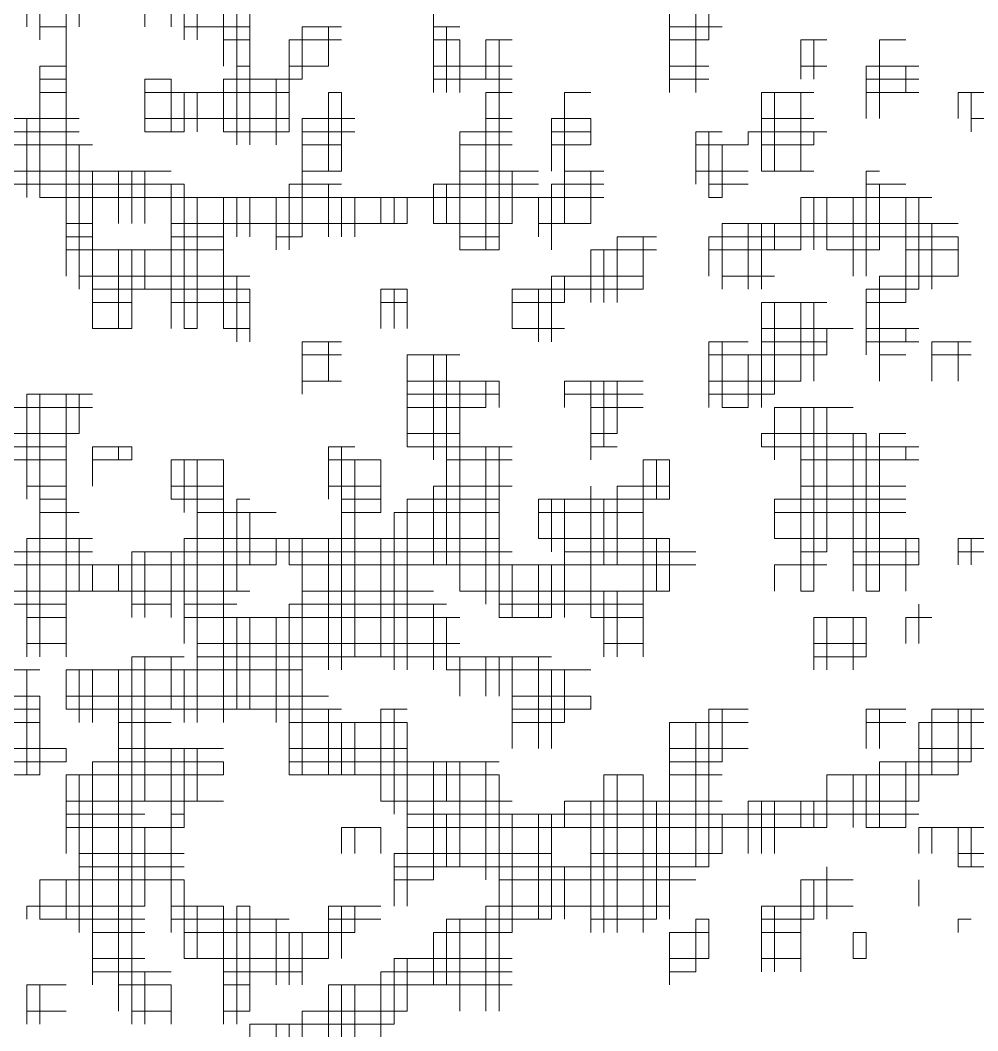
# Model space of a CAD drawing. Header units: millimetres. Extents: x 13268 to 164478, y 289082 to 363688.
# Drawn here: x 85924 to 87448, y 347928 to 349534 of the extents above; entities that cross this region are included whole.
import ezdxf

# ---------------------------------------------------------------- set-up
doc = ezdxf.new("R2010")
doc.units = ezdxf.units.MM

# ---------------------------------------------------------------- blocks, each defined once
blk = doc.blocks.new('A$C010A7659')
at = {"lineweight": 0}
for points in [[(3610.22, 1945.88), (3610.22, 1871.35)], [(3179.65, 1921.04), (3179.65, 1879.64)], [(3610.22, 1921.04), (3610.22, 1871.35)], [(3187.93, 1912.76), (3187.93, 1871.35)], [(3187.93, 1912.76), (3187.93, 1871.35)], [(3204.49, 1912.76), (3204.49, 1879.64)], [(3204.49, 1912.76), (3204.49, 1838.23)], [(3212.77, 1912.76), (3212.77, 1879.64)], [(3254.17, 1912.76), (3254.17, 1879.64)], [(3270.73, 1912.76), (3270.73, 1879.64)], [(3270.73, 1912.76), (3270.73, 1879.64)], [(3287.29, 1912.76), (3287.29, 1871.35)], [(3303.85, 1912.76), (3303.85, 1854.79)], [(3303.85, 1912.76), (3303.85, 1871.35)], [(3312.13, 1912.76), (3312.13, 1805.11)], [(3320.41, 1912.76), (3320.41, 1805.11)], [(3279.01, 1904.48), (3279.01, 1871.35)], [(3279.01, 1904.48), (3279.01, 1871.35)], [(3601.94, 1904.48), (3601.94, 1838.23)], [(3436.34, 1887.92), (3436.34, 1838.23)], [(3436.34, 1887.92), (3436.34, 1838.23)], [(3585.38, 1887.92), (3585.38, 1838.23)], [(3187.93, 1879.64), (3204.49, 1879.64)], [(3279.01, 1879.64), (3320.41, 1879.64)], [(3353.53, 1879.64), (3353.53, 1846.51)], [(3353.53, 1879.64), (3353.53, 1846.51)], [(3353.53, 1879.64), (3378.38, 1879.64)], [(3370.1, 1879.64), (3370.1, 1854.79)], [(3436.34, 1879.64), (3452.9, 1879.64)], [(3444.62, 1879.64), (3444.62, 1838.23)], [(3585.38, 1879.64), (3585.38, 1846.51)], [(3585.38, 1879.64), (3618.5, 1879.64)], [(3303.85, 1871.35), (3320.41, 1871.35)], [(3303.85, 1871.35), (3320.41, 1871.35)], [(3345.25, 1871.35), (3345.25, 1846.51)], [(3345.25, 1871.35), (3378.38, 1871.35)], [(3345.25, 1871.35), (3378.38, 1871.35)], [(3436.34, 1871.35), (3452.9, 1871.35)], [(3436.34, 1871.35), (3452.9, 1871.35)], [(3452.9, 1871.35), (3452.9, 1838.23)], [(3469.46, 1871.35), (3469.46, 1846.51)], [(3469.46, 1871.35), (3486.02, 1871.35)], [(3477.74, 1871.35), (3477.74, 1755.43)], [(3477.74, 1871.35), (3477.74, 1738.87)], [(3585.38, 1871.35), (3610.22, 1871.35)], [(3585.38, 1871.35), (3610.22, 1871.35)], [(3668.19, 1871.35), (3668.19, 1846.51)], [(3668.19, 1871.35), (3668.19, 1846.51)], [(3668.19, 1871.35), (3684.75, 1871.35)], [(3668.19, 1871.35), (3684.75, 1871.35)], [(3676.47, 1871.35), (3676.47, 1846.51)], [(3717.87, 1871.35), (3717.87, 1821.67)], [(3717.87, 1871.35), (3717.87, 1821.67)], [(3717.87, 1871.35), (3734.43, 1871.35)], [(3187.93, 1854.79), (3187.93, 1838.23)], [(3187.93, 1854.79), (3204.49, 1854.79)], [(3312.13, 1854.79), (3320.41, 1854.79)], [(3345.25, 1854.79), (3370.1, 1854.79)], [(3436.34, 1854.79), (3486.02, 1854.79)], [(3452.9, 1854.79), (3452.9, 1846.51)], [(3585.38, 1854.79), (3610.22, 1854.79)], [(3668.19, 1854.79), (3684.75, 1854.79)], [(3709.59, 1854.79), (3709.59, 1821.67)], [(3709.59, 1854.79), (3742.71, 1854.79)], [(3734.43, 1854.79), (3734.43, 1838.23)], [(3187.93, 1846.51), (3204.49, 1846.51)], [(3187.93, 1846.51), (3204.49, 1846.51)], [(3254.17, 1846.51), (3254.17, 1813.39)], [(3254.17, 1846.51), (3270.73, 1846.51)], [(3270.73, 1846.51), (3270.73, 1813.39)], [(3303.85, 1846.51), (3303.85, 1813.39)], [(3303.85, 1846.51), (3345.25, 1846.51)], [(3303.85, 1846.51), (3320.41, 1846.51)], [(3320.41, 1846.51), (3320.41, 1805.11)], [(3336.97, 1846.51), (3336.97, 1805.11)], [(3336.97, 1846.51), (3353.53, 1846.51)], [(3345.25, 1846.51), (3345.25, 1813.39)], [(3436.34, 1846.51), (3452.9, 1846.51)], [(3436.34, 1846.51), (3486.02, 1846.51)], [(3477.74, 1846.51), (3486.02, 1846.51)], [(3585.38, 1846.51), (3610.22, 1846.51)], [(3585.38, 1846.51), (3610.22, 1846.51)], [(3709.59, 1846.51), (3742.71, 1846.51)], [(3709.59, 1846.51), (3742.71, 1846.51)], [(3187.93, 1838.23), (3187.93, 1771.99)], [(3187.93, 1838.23), (3204.49, 1838.23)], [(3204.49, 1838.23), (3204.49, 1738.87)], [(3254.17, 1838.23), (3345.25, 1838.23)], [(3254.17, 1838.23), (3279.01, 1838.23)], [(3270.73, 1838.23), (3270.73, 1813.39)], [(3279.01, 1838.23), (3279.01, 1813.39)], [(3279.01, 1838.23), (3279.01, 1813.39)], [(3287.29, 1838.23), (3287.29, 1813.39)], [(3287.29, 1838.23), (3345.25, 1838.23)], [(3303.85, 1838.23), (3303.85, 1813.39)], [(3370.1, 1838.23), (3370.1, 1788.55)], [(3370.1, 1838.23), (3378.38, 1838.23)], [(3378.38, 1838.23), (3378.38, 1788.55)], [(3469.46, 1838.23), (3469.46, 1738.87)], [(3469.46, 1838.23), (3486.02, 1838.23)], [(3477.74, 1838.23), (3486.02, 1838.23)], [(3519.14, 1838.23), (3519.14, 1788.55)], [(3519.14, 1838.23), (3535.7, 1838.23)], [(3643.35, 1838.23), (3643.35, 1788.55)], [(3643.35, 1838.23), (3676.47, 1838.23)], [(3651.63, 1838.23), (3651.63, 1788.55)], [(3651.63, 1838.23), (3668.19, 1838.23)], [(3668.19, 1838.23), (3668.19, 1788.55)], [(3668.19, 1838.23), (3668.19, 1788.55)], [(3709.59, 1838.23), (3734.43, 1838.23)], [(3709.59, 1838.23), (3742.71, 1838.23)], [(3767.55, 1838.23), (3767.55, 1821.67)], [(3767.55, 1838.23), (3784.11, 1838.23)], [(3767.55, 1838.23), (3800.67, 1838.23)], [(3775.83, 1838.23), (3775.83, 1813.39)], [(3171.37, 1821.67), (3212.77, 1821.67)], [(3179.65, 1821.67), (3179.65, 1771.99)], [(3187.93, 1821.67), (3187.93, 1771.99)], [(3204.49, 1821.67), (3204.49, 1722.31)], [(3254.17, 1821.67), (3345.25, 1821.67)], [(3353.53, 1821.67), (3353.53, 1747.15)], [(3353.53, 1821.67), (3386.66, 1821.67)], [(3378.38, 1821.67), (3378.38, 1813.39)], [(3469.46, 1821.67), (3486.02, 1821.67)], [(3510.86, 1821.67), (3510.86, 1788.55)], [(3510.86, 1821.67), (3535.7, 1821.67)], [(3535.7, 1821.67), (3535.7, 1805.11)], [(3643.35, 1821.67), (3643.35, 1788.55)], [(3643.35, 1821.67), (3676.47, 1821.67)], [(3775.83, 1821.67), (3784.11, 1821.67)], [(3080.28, 1813.39), (3212.77, 1813.39)], [(3171.37, 1813.39), (3212.77, 1813.39)], [(3254.17, 1813.39), (3279.01, 1813.39)], [(3303.85, 1813.39), (3345.25, 1813.39)], [(3312.13, 1813.39), (3345.25, 1813.39)], [(3353.53, 1813.39), (3353.53, 1805.11)], [(3353.53, 1813.39), (3378.38, 1813.39)], [(3353.53, 1813.39), (3386.66, 1813.39)], [(3452.9, 1813.39), (3452.9, 1738.87)], [(3452.9, 1813.39), (3486.02, 1813.39)], [(3452.9, 1813.39), (3486.02, 1813.39)], [(3510.86, 1813.39), (3535.7, 1813.39)], [(3510.86, 1813.39), (3535.7, 1813.39)], [(3601.94, 1813.39), (3601.94, 1780.27)], [(3601.94, 1813.39), (3618.5, 1813.39)], [(3610.22, 1813.39), (3610.22, 1771.99)], [(3610.22, 1813.39), (3610.22, 1771.99)], [(3635.07, 1813.39), (3635.07, 1805.11)], [(3635.07, 1813.39), (3684.75, 1813.39)], [(3635.07, 1813.39), (3676.47, 1813.39)], [(3676.47, 1813.39), (3676.47, 1805.11)], [(3080.28, 1805.11), (3221.05, 1805.11)], [(3212.77, 1805.11), (3212.77, 1714.03)], [(3353.53, 1805.11), (3378.38, 1805.11)], [(3452.9, 1805.11), (3486.02, 1805.11)], [(3510.86, 1805.11), (3535.7, 1805.11)], [(3601.94, 1805.11), (3635.07, 1805.11)], [(3618.5, 1805.11), (3618.5, 1771.99)], [(3643.35, 1805.11), (3676.47, 1805.11)], [(2856.71, 1788.55), (3270.73, 1788.55)], [(2856.71, 1788.55), (3254.17, 1788.55)], [(3221.05, 1788.55), (3221.05, 1755.43)], [(3221.05, 1788.55), (3221.05, 1714.03)], [(3237.61, 1788.55), (3237.61, 1755.43)], [(3245.89, 1788.55), (3245.89, 1755.43)], [(3245.89, 1788.55), (3245.89, 1755.43)], [(3254.17, 1788.55), (3254.17, 1755.43)], [(3353.53, 1788.55), (3370.1, 1788.55)], [(3353.53, 1788.55), (3378.38, 1788.55)], [(3452.9, 1788.55), (3452.9, 1738.87)], [(3452.9, 1788.55), (3502.58, 1788.55)], [(3452.9, 1788.55), (3486.02, 1788.55)], [(3486.02, 1788.55), (3486.02, 1755.43)], [(3486.02, 1788.55), (3486.02, 1755.43)], [(3519.14, 1788.55), (3519.14, 1755.43)], [(3519.14, 1788.55), (3543.98, 1788.55)], [(3535.7, 1788.55), (3535.7, 1771.99)], [(3535.7, 1788.55), (3535.7, 1755.43)], [(3601.94, 1788.55), (3635.07, 1788.55)], [(3601.94, 1788.55), (3635.07, 1788.55)], [(3643.35, 1788.55), (3676.47, 1788.55)], [(3709.59, 1788.55), (3709.59, 1738.87)], [(3709.59, 1788.55), (3709.59, 1722.31)], [(3709.59, 1788.55), (3717.87, 1788.55)], [(2906.4, 1780.27), (3279.01, 1780.27)], [(3270.73, 1780.27), (3270.73, 1689.19)], [(3270.73, 1780.27), (3270.73, 1714.03)], [(3279.01, 1780.27), (3279.01, 1689.19)], [(3345.25, 1780.27), (3345.25, 1738.87)], [(3345.25, 1780.27), (3378.38, 1780.27)], [(3353.53, 1780.27), (3353.53, 1747.15)], [(3370.1, 1780.27), (3370.1, 1747.15)], [(3436.34, 1780.27), (3436.34, 1755.43)], [(3436.34, 1780.27), (3436.34, 1755.43)], [(3436.34, 1780.27), (3502.58, 1780.27)], [(3444.62, 1780.27), (3444.62, 1755.43)], [(3510.86, 1780.27), (3510.86, 1747.15)], [(3510.86, 1780.27), (3543.98, 1780.27)], [(3610.22, 1780.27), (3635.07, 1780.27)], [(3709.59, 1780.27), (3734.43, 1780.27)], [(3717.87, 1780.27), (3717.87, 1738.87)], [(3717.87, 1780.27), (3717.87, 1738.87)], [(3187.93, 1771.99), (3312.13, 1771.99)], [(3204.49, 1771.99), (3535.7, 1771.99)], [(3279.01, 1771.99), (3279.01, 1689.19)], [(3287.29, 1771.99), (3287.29, 1689.19)], [(3303.85, 1771.99), (3303.85, 1747.15)], [(3303.85, 1771.99), (3303.85, 1738.87)], [(3312.13, 1771.99), (3312.13, 1747.15)], [(3320.41, 1771.99), (3320.41, 1747.15)], [(3320.41, 1771.99), (3320.41, 1747.15)], [(3336.97, 1771.99), (3336.97, 1738.87)], [(3345.25, 1771.99), (3345.25, 1738.87)], [(3345.25, 1771.99), (3378.38, 1771.99)], [(3378.38, 1771.99), (3378.38, 1747.15)], [(3378.38, 1771.99), (3378.38, 1747.15)], [(3386.66, 1771.99), (3386.66, 1747.15)], [(3403.22, 1771.99), (3403.22, 1755.43)], [(3403.22, 1771.99), (3403.22, 1755.43)], [(3403.22, 1771.99), (3543.98, 1771.99)], [(3411.5, 1771.99), (3411.5, 1755.43)], [(3419.78, 1771.99), (3419.78, 1755.43)], [(3419.78, 1771.99), (3419.78, 1755.43)], [(3502.58, 1771.99), (3502.58, 1747.15)], [(3510.86, 1771.99), (3510.86, 1738.87)], [(3610.22, 1771.99), (3618.5, 1771.99)], [(3668.19, 1771.99), (3668.19, 1738.87)], [(3668.19, 1771.99), (3668.19, 1738.87)], [(3668.19, 1771.99), (3750.99, 1771.99)], [(3676.47, 1771.99), (3676.47, 1738.87)], [(3684.75, 1771.99), (3684.75, 1738.87)], [(3684.75, 1771.99), (3684.75, 1738.87)], [(3701.31, 1771.99), (3701.31, 1722.31)], [(3701.31, 1771.99), (3734.43, 1771.99)], [(3734.43, 1771.99), (3734.43, 1705.75)], [(3742.71, 1771.99), (3742.71, 1714.03)], [(3742.71, 1771.99), (3742.71, 1714.03)], [(3204.49, 1755.43), (3221.05, 1755.43)], [(3204.49, 1755.43), (3221.05, 1755.43)], [(3270.73, 1755.43), (3403.22, 1755.43)], [(3270.73, 1755.43), (3419.78, 1755.43)], [(3436.34, 1755.43), (3486.02, 1755.43)], [(3452.9, 1755.43), (3477.74, 1755.43)], [(3502.58, 1755.43), (3519.14, 1755.43)], [(3502.58, 1755.43), (3535.7, 1755.43)], [(3618.5, 1755.43), (3618.5, 1714.03)], [(3618.5, 1755.43), (3767.55, 1755.43)], [(3635.07, 1755.43), (3635.07, 1714.03)], [(3635.07, 1755.43), (3635.07, 1714.03)], [(3643.35, 1755.43), (3643.35, 1714.03)], [(3643.35, 1755.43), (3643.35, 1714.03)], [(3643.35, 1755.43), (3767.55, 1755.43)], [(3651.63, 1755.43), (3651.63, 1738.87)], [(3750.99, 1755.43), (3750.99, 1714.03)], [(3204.49, 1747.15), (3221.05, 1747.15)], [(3270.73, 1747.15), (3303.85, 1747.15)], [(3336.97, 1747.15), (3353.53, 1747.15)], [(3452.9, 1747.15), (3477.74, 1747.15)], [(3552.26, 1747.15), (3552.26, 1714.03)], [(3552.26, 1747.15), (3577.1, 1747.15)], [(3568.82, 1747.15), (3568.82, 1722.31)], [(3568.82, 1747.15), (3568.82, 1714.03)], [(3610.22, 1747.15), (3610.22, 1722.31)], [(3610.22, 1747.15), (3767.55, 1747.15)], [(3767.55, 1747.15), (3767.55, 1722.31)], [(3204.49, 1738.87), (3303.85, 1738.87)], [(3204.49, 1738.87), (3237.61, 1738.87)], [(3221.05, 1738.87), (3221.05, 1689.19)], [(3237.61, 1738.87), (3237.61, 1689.19)], [(3245.89, 1738.87), (3245.89, 1705.75)], [(3245.89, 1738.87), (3245.89, 1689.19)], [(3245.89, 1738.87), (3303.85, 1738.87)], [(3254.17, 1738.87), (3254.17, 1714.03)], [(3303.85, 1738.87), (3303.85, 1689.19)], [(3452.9, 1738.87), (3477.74, 1738.87)], [(3535.7, 1738.87), (3535.7, 1714.03)], [(3535.7, 1738.87), (3535.7, 1705.75)], [(3535.7, 1738.87), (3577.1, 1738.87)], [(3543.98, 1738.87), (3543.98, 1705.75)], [(3543.98, 1738.87), (3577.1, 1738.87)], [(3552.26, 1738.87), (3552.26, 1705.75)], [(3610.22, 1738.87), (3651.63, 1738.87)], [(3610.22, 1738.87), (3668.19, 1738.87)], [(3684.75, 1738.87), (3717.87, 1738.87)], [(3701.31, 1738.87), (3709.59, 1738.87)], [(3734.43, 1738.87), (3767.55, 1738.87)], [(3734.43, 1738.87), (3767.55, 1738.87)], [(3212.77, 1722.31), (3320.41, 1722.31)], [(3303.85, 1722.31), (3303.85, 1689.19)], [(3312.13, 1722.31), (3312.13, 1680.91)], [(3510.86, 1722.31), (3510.86, 1689.19)], [(3510.86, 1722.31), (3568.82, 1722.31)], [(3519.14, 1722.31), (3519.14, 1705.75)], [(3618.5, 1722.31), (3651.63, 1722.31)], [(3717.87, 1722.31), (3717.87, 1656.07)], [(3717.87, 1722.31), (3717.87, 1656.07)], [(3717.87, 1722.31), (3767.55, 1722.31)], [(3221.05, 1714.03), (3254.17, 1714.03)], [(3221.05, 1714.03), (3320.41, 1714.03)], [(3270.73, 1714.03), (3320.41, 1714.03)], [(3320.41, 1714.03), (3320.41, 1680.91)], [(3403.22, 1714.03), (3403.22, 1689.19)], [(3403.22, 1714.03), (3419.78, 1714.03)], [(3403.22, 1714.03), (3419.78, 1714.03)], [(3411.5, 1714.03), (3411.5, 1689.19)], [(3419.78, 1714.03), (3419.78, 1689.19)], [(3486.02, 1714.03), (3486.02, 1689.19)], [(3486.02, 1714.03), (3486.02, 1689.19)], [(3486.02, 1714.03), (3535.7, 1714.03)], [(3502.58, 1714.03), (3502.58, 1680.91)], [(3510.86, 1714.03), (3510.86, 1680.91)], [(3510.86, 1714.03), (3568.82, 1714.03)], [(3543.98, 1714.03), (3552.26, 1714.03)], [(3709.59, 1714.03), (3709.59, 1672.63)], [(3709.59, 1714.03), (3742.71, 1714.03)], [(3709.59, 1714.03), (3742.71, 1714.03)], [(3221.05, 1705.75), (3245.89, 1705.75)], [(3270.73, 1705.75), (3320.41, 1705.75)], [(3403.22, 1705.75), (3419.78, 1705.75)], [(3486.02, 1705.75), (3519.14, 1705.75)], [(3643.35, 1705.75), (3643.35, 1639.51)], [(3643.35, 1705.75), (3684.75, 1705.75)], [(3651.63, 1705.75), (3651.63, 1647.79)], [(3668.19, 1705.75), (3668.19, 1656.07)], [(3668.19, 1705.75), (3668.19, 1656.07)], [(3676.47, 1705.75), (3676.47, 1656.07)], [(3709.59, 1705.75), (3734.43, 1705.75)], [(3221.05, 1689.19), (3245.89, 1689.19)], [(3279.01, 1689.19), (3287.29, 1689.19)], [(3303.85, 1689.19), (3320.41, 1689.19)], [(3312.13, 1689.19), (3320.41, 1689.19)], [(3486.02, 1689.19), (3519.14, 1689.19)], [(3502.58, 1689.19), (3510.86, 1689.19)], [(3643.35, 1689.19), (3701.31, 1689.19)], [(3643.35, 1689.19), (3701.31, 1689.19)], [(3684.75, 1689.19), (3684.75, 1680.91)], [(3684.75, 1689.19), (3684.75, 1672.63)], [(3709.59, 1689.19), (3742.71, 1689.19)], [(3709.59, 1689.19), (3734.43, 1689.19)], [(3734.43, 1689.19), (3734.43, 1680.91)], [(3353.53, 1680.91), (3353.53, 1647.79)], [(3353.53, 1680.91), (3378.38, 1680.91)], [(3370.1, 1680.91), (3370.1, 1656.07)], [(3610.22, 1680.91), (3610.22, 1639.51)], [(3610.22, 1680.91), (3635.07, 1680.91)], [(3618.5, 1680.91), (3618.5, 1639.51)], [(3643.35, 1680.91), (3684.75, 1680.91)], [(3643.35, 1680.91), (3684.75, 1680.91)], [(3709.59, 1680.91), (3734.43, 1680.91)], [(3709.59, 1680.91), (3742.71, 1680.91)], [(3750.99, 1680.91), (3750.99, 1656.07)], [(3750.99, 1680.91), (3775.83, 1680.91)], [(3767.55, 1680.91), (3767.55, 1656.07)], [(3767.55, 1680.91), (3767.55, 1656.07)], [(3767.55, 1680.91), (3775.83, 1680.91)], [(3353.53, 1672.63), (3353.53, 1656.07)], [(3353.53, 1672.63), (3378.38, 1672.63)], [(3419.78, 1672.63), (3419.78, 1614.66)], [(3419.78, 1672.63), (3452.9, 1672.63)], [(3436.34, 1672.63), (3436.34, 1606.38)], [(3436.34, 1672.63), (3436.34, 1606.38)], [(3444.62, 1672.63), (3444.62, 1606.38)], [(3610.22, 1672.63), (3610.22, 1656.07)], [(3610.22, 1672.63), (3684.75, 1672.63)], [(3635.07, 1672.63), (3635.07, 1639.51)], [(3635.07, 1672.63), (3635.07, 1639.51)], [(3643.35, 1672.63), (3643.35, 1639.51)], [(3717.87, 1672.63), (3734.43, 1672.63)], [(3750.99, 1672.63), (3775.83, 1672.63)], [(3353.53, 1656.07), (3370.1, 1656.07)], [(3353.53, 1656.07), (3378.38, 1656.07)], [(3419.78, 1656.07), (3477.74, 1656.07)], [(3419.78, 1656.07), (3477.74, 1656.07)], [(3452.9, 1656.07), (3452.9, 1639.51)], [(3452.9, 1656.07), (3452.9, 1614.66)], [(3469.46, 1656.07), (3469.46, 1639.51)], [(3477.74, 1656.07), (3477.74, 1639.51)], [(3519.14, 1656.07), (3519.14, 1639.51)], [(3519.14, 1656.07), (3568.82, 1656.07)], [(3535.7, 1656.07), (3535.7, 1606.38)], [(3535.7, 1656.07), (3535.7, 1606.38)], [(3543.98, 1656.07), (3543.98, 1614.66)], [(3552.26, 1656.07), (3552.26, 1622.94)], [(3552.26, 1656.07), (3552.26, 1622.94)], [(3610.22, 1656.07), (3668.19, 1656.07)], [(3610.22, 1656.07), (3668.19, 1656.07)], [(3179.65, 1647.79), (3179.65, 1581.54)], [(3179.65, 1647.79), (3221.05, 1647.79)], [(3187.93, 1647.79), (3187.93, 1581.54)], [(3187.93, 1647.79), (3187.93, 1581.54)], [(3204.49, 1647.79), (3204.49, 1614.66)], [(3204.49, 1647.79), (3204.49, 1581.54)], [(3212.77, 1647.79), (3212.77, 1622.94)], [(3419.78, 1647.79), (3477.74, 1647.79)], [(3519.14, 1647.79), (3568.82, 1647.79)], [(3610.22, 1647.79), (3651.63, 1647.79)], [(3138.25, 1639.51), (3221.05, 1639.51)], [(3171.37, 1639.51), (3221.05, 1639.51)], [(3419.78, 1639.51), (3452.9, 1639.51)], [(3419.78, 1639.51), (3469.46, 1639.51)], [(3535.7, 1639.51), (3568.82, 1639.51)], [(3535.7, 1639.51), (3568.82, 1639.51)], [(3618.5, 1639.51), (3635.07, 1639.51)], [(3651.63, 1639.51), (3651.63, 1606.38)], [(3651.63, 1639.51), (3701.31, 1639.51)], [(3668.19, 1639.51), (3668.19, 1523.58)], [(3668.19, 1639.51), (3668.19, 1606.38)], [(3676.47, 1639.51), (3676.47, 1523.58)], [(3684.75, 1639.51), (3684.75, 1548.42)], [(3684.75, 1639.51), (3684.75, 1556.7)], [(3138.25, 1622.94), (3212.77, 1622.94)], [(3419.78, 1622.94), (3452.9, 1622.94)], [(3535.7, 1622.94), (3552.26, 1622.94)], [(3643.35, 1622.94), (3643.35, 1614.66)], [(3643.35, 1622.94), (3709.59, 1622.94)], [(3701.31, 1622.94), (3701.31, 1523.58)], [(3709.59, 1622.94), (3709.59, 1523.58)], [(3717.87, 1622.94), (3717.87, 1523.58)], [(3717.87, 1622.94), (3734.43, 1622.94)], [(3121.69, 1614.66), (3204.49, 1614.66)], [(3138.25, 1614.66), (3204.49, 1614.66)], [(3221.05, 1614.66), (3221.05, 1589.82)], [(3221.05, 1614.66), (3245.89, 1614.66)], [(3221.05, 1614.66), (3245.89, 1614.66)], [(3237.61, 1614.66), (3237.61, 1606.38)], [(3245.89, 1614.66), (3245.89, 1606.38)], [(3370.1, 1614.66), (3370.1, 1581.54)], [(3370.1, 1614.66), (3386.66, 1614.66)], [(3378.38, 1614.66), (3378.38, 1473.9)], [(3378.38, 1614.66), (3378.38, 1473.9)], [(3419.78, 1614.66), (3452.9, 1614.66)], [(3436.34, 1614.66), (3452.9, 1614.66)], [(3452.9, 1614.66), (3452.9, 1523.58)], [(3452.9, 1614.66), (3486.02, 1614.66)], [(3469.46, 1614.66), (3469.46, 1515.3)], [(3469.46, 1614.66), (3486.02, 1614.66)], [(3477.74, 1614.66), (3477.74, 1581.54)], [(3477.74, 1614.66), (3477.74, 1507.02)], [(3535.7, 1614.66), (3543.98, 1614.66)], [(3535.7, 1614.66), (3552.26, 1614.66)], [(3643.35, 1614.66), (3742.71, 1614.66)], [(3651.63, 1614.66), (3742.71, 1614.66)], [(3709.59, 1614.66), (3709.59, 1523.58)], [(3717.87, 1614.66), (3717.87, 1523.58)], [(3734.43, 1614.66), (3734.43, 1606.38)], [(3121.69, 1606.38), (3204.49, 1606.38)], [(3138.25, 1606.38), (3204.49, 1606.38)], [(3221.05, 1606.38), (3237.61, 1606.38)], [(3221.05, 1606.38), (3245.89, 1606.38)], [(3270.73, 1606.38), (3270.73, 1581.54)], [(3270.73, 1606.38), (3270.73, 1581.54)], [(3270.73, 1606.38), (3303.85, 1606.38)], [(3279.01, 1606.38), (3279.01, 1573.26)], [(3279.01, 1606.38), (3279.01, 1581.54)], [(3279.01, 1606.38), (3303.85, 1606.38)], [(3287.29, 1606.38), (3287.29, 1440.78)], [(3303.85, 1606.38), (3303.85, 1440.78)], [(3370.1, 1606.38), (3403.22, 1606.38)], [(3370.1, 1606.38), (3403.22, 1606.38)], [(3386.66, 1606.38), (3386.66, 1482.18)], [(3403.22, 1606.38), (3403.22, 1573.26)], [(3444.62, 1606.38), (3444.62, 1540.14)], [(3444.62, 1606.38), (3486.02, 1606.38)], [(3452.9, 1606.38), (3452.9, 1523.58)], [(3452.9, 1606.38), (3486.02, 1606.38)], [(3568.82, 1606.38), (3568.82, 1573.26)], [(3568.82, 1606.38), (3568.82, 1482.18)], [(3568.82, 1606.38), (3585.38, 1606.38)], [(3568.82, 1606.38), (3585.38, 1606.38)], [(3577.1, 1606.38), (3577.1, 1581.54)], [(3585.38, 1606.38), (3585.38, 1581.54)], [(3668.19, 1606.38), (3734.43, 1606.38)], [(3668.19, 1606.38), (3742.71, 1606.38)], [(3179.65, 1589.82), (3204.49, 1589.82)], [(3270.73, 1589.82), (3303.85, 1589.82)], [(3370.1, 1589.82), (3403.22, 1589.82)], [(3436.34, 1589.82), (3436.34, 1540.14)], [(3436.34, 1589.82), (3486.02, 1589.82)], [(3535.7, 1589.82), (3535.7, 1507.02)], [(3552.26, 1589.82), (3552.26, 1540.14)], [(3552.26, 1589.82), (3585.38, 1589.82)], [(3668.19, 1589.82), (3734.43, 1589.82)], [(3187.93, 1581.54), (3187.93, 1482.18)], [(3187.93, 1581.54), (3204.49, 1581.54)], [(3204.49, 1581.54), (3204.49, 1482.18)], [(3270.73, 1581.54), (3303.85, 1581.54)], [(3279.01, 1581.54), (3303.85, 1581.54)], [(3312.13, 1581.54), (3312.13, 1523.58)], [(3312.13, 1581.54), (3320.41, 1581.54)], [(3378.38, 1581.54), (3403.22, 1581.54)], [(3378.38, 1581.54), (3403.22, 1581.54)], [(3419.78, 1581.54), (3419.78, 1523.58)], [(3419.78, 1581.54), (3419.78, 1473.9)], [(3419.78, 1581.54), (3477.74, 1581.54)], [(3419.78, 1581.54), (3477.74, 1581.54)], [(3436.34, 1581.54), (3436.34, 1540.14)], [(3502.58, 1581.54), (3502.58, 1556.7)], [(3502.58, 1581.54), (3577.1, 1581.54)], [(3502.58, 1581.54), (3585.38, 1581.54)], [(3510.86, 1581.54), (3510.86, 1548.42)], [(3510.86, 1581.54), (3510.86, 1548.42)], [(3519.14, 1581.54), (3519.14, 1507.02)], [(3535.7, 1581.54), (3535.7, 1507.02)], [(3543.98, 1581.54), (3543.98, 1540.14)], [(3552.26, 1581.54), (3552.26, 1540.14)], [(3651.63, 1581.54), (3651.63, 1556.7)], [(3651.63, 1581.54), (3734.43, 1581.54)], [(3668.19, 1581.54), (3668.19, 1523.58)], [(3668.19, 1581.54), (3734.43, 1581.54)], [(3187.93, 1573.26), (3187.93, 1482.18)], [(3187.93, 1573.26), (3212.77, 1573.26)], [(3204.49, 1573.26), (3204.49, 1515.3)], [(3287.29, 1573.26), (3336.97, 1573.26)], [(3303.85, 1573.26), (3303.85, 1449.06)], [(3320.41, 1573.26), (3320.41, 1540.14)], [(3320.41, 1573.26), (3320.41, 1540.14)], [(3378.38, 1573.26), (3403.22, 1573.26)], [(3411.5, 1573.26), (3411.5, 1473.9)], [(3411.5, 1573.26), (3477.74, 1573.26)], [(3502.58, 1573.26), (3568.82, 1573.26)], [(3651.63, 1573.26), (3734.43, 1573.26)], [(3179.65, 1556.7), (3179.65, 1482.18)], [(3179.65, 1556.7), (3221.05, 1556.7)], [(3179.65, 1556.7), (3212.77, 1556.7)], [(3212.77, 1556.7), (3212.77, 1523.58)], [(3279.01, 1556.7), (3279.01, 1490.46)], [(3279.01, 1556.7), (3279.01, 1515.3)], [(3279.01, 1556.7), (3477.74, 1556.7)], [(3287.29, 1556.7), (3477.74, 1556.7)], [(3336.97, 1556.7), (3336.97, 1540.14)], [(3345.25, 1556.7), (3345.25, 1540.14)], [(3345.25, 1556.7), (3345.25, 1540.14)], [(3353.53, 1556.7), (3353.53, 1482.18)], [(3353.53, 1556.7), (3353.53, 1523.58)], [(3370.1, 1556.7), (3370.1, 1473.9)], [(3403.22, 1556.7), (3403.22, 1482.18)], [(3403.22, 1556.7), (3403.22, 1482.18)], [(3502.58, 1556.7), (3577.1, 1556.7)], [(3510.86, 1556.7), (3585.38, 1556.7)], [(3568.82, 1556.7), (3568.82, 1515.3)], [(3577.1, 1556.7), (3577.1, 1523.58)], [(3585.38, 1556.7), (3585.38, 1523.58)], [(3651.63, 1556.7), (3742.71, 1556.7)], [(3668.19, 1556.7), (3684.75, 1556.7)], [(3684.75, 1556.7), (3742.71, 1556.7)], [(3734.43, 1556.7), (3734.43, 1523.58)], [(3742.71, 1556.7), (3742.71, 1540.14)], [(3767.55, 1556.7), (3767.55, 1540.14)], [(3767.55, 1556.7), (3800.67, 1556.7)], [(3767.55, 1556.7), (3800.67, 1556.7)], [(3775.83, 1556.7), (3775.83, 1540.14)], [(3171.37, 1548.42), (3221.05, 1548.42)], [(3245.89, 1548.42), (3245.89, 1507.02)], [(3245.89, 1548.42), (3486.02, 1548.42)], [(3254.17, 1548.42), (3254.17, 1507.02)], [(3270.73, 1548.42), (3270.73, 1515.3)], [(3270.73, 1548.42), (3270.73, 1507.02)], [(3477.74, 1548.42), (3477.74, 1507.02)], [(3519.14, 1548.42), (3601.94, 1548.42)], [(3585.38, 1548.42), (3585.38, 1523.58)], [(3668.19, 1548.42), (3684.75, 1548.42)], [(3701.31, 1548.42), (3742.71, 1548.42)], [(3767.55, 1548.42), (3800.67, 1548.42)], [(3072, 1540.14), (3320.41, 1540.14)], [(3072, 1540.14), (3336.97, 1540.14)], [(3221.05, 1540.14), (3221.05, 1523.58)], [(3221.05, 1540.14), (3221.05, 1523.58)], [(3237.61, 1540.14), (3237.61, 1523.58)], [(3245.89, 1540.14), (3245.89, 1515.3)], [(3345.25, 1540.14), (3486.02, 1540.14)], [(3353.53, 1540.14), (3436.34, 1540.14)], [(3452.9, 1540.14), (3543.98, 1540.14)], [(3486.02, 1540.14), (3486.02, 1507.02)], [(3486.02, 1540.14), (3486.02, 1507.02)], [(3502.58, 1540.14), (3502.58, 1507.02)], [(3510.86, 1540.14), (3510.86, 1507.02)], [(3510.86, 1540.14), (3510.86, 1507.02)], [(3519.14, 1540.14), (3601.94, 1540.14)], [(3568.82, 1540.14), (3601.94, 1540.14)], [(3651.63, 1540.14), (3651.63, 1523.58)], [(3651.63, 1540.14), (3684.75, 1540.14)], [(3651.63, 1540.14), (3684.75, 1540.14)], [(3701.31, 1540.14), (3742.71, 1540.14)], [(3701.31, 1540.14), (3742.71, 1540.14)], [(3121.69, 1523.58), (3320.41, 1523.58)], [(3146.53, 1523.58), (3212.77, 1523.58)], [(3245.89, 1523.58), (3312.13, 1523.58)], [(3353.53, 1523.58), (3436.34, 1523.58)], [(3353.53, 1523.58), (3419.78, 1523.58)], [(3419.78, 1523.58), (3419.78, 1473.9)], [(3452.9, 1523.58), (3552.26, 1523.58)], [(3469.46, 1523.58), (3577.1, 1523.58)], [(3543.98, 1523.58), (3543.98, 1482.18)], [(3552.26, 1523.58), (3552.26, 1482.18)], [(3552.26, 1523.58), (3552.26, 1482.18)], [(3568.82, 1523.58), (3585.38, 1523.58)], [(3668.19, 1523.58), (3676.47, 1523.58)], [(3709.59, 1523.58), (3717.87, 1523.58)], [(3171.37, 1515.3), (3204.49, 1515.3)], [(3245.89, 1515.3), (3270.73, 1515.3)], [(3279.01, 1515.3), (3312.13, 1515.3)], [(3345.25, 1515.3), (3345.25, 1407.66)], [(3345.25, 1515.3), (3444.62, 1515.3)], [(3353.53, 1515.3), (3353.53, 1473.9)], [(3436.34, 1515.3), (3436.34, 1473.9)], [(3436.34, 1515.3), (3436.34, 1473.9)], [(3477.74, 1515.3), (3568.82, 1515.3)], [(3742.71, 1515.3), (3742.71, 1490.46)], [(3179.65, 1507.02), (3204.49, 1507.02)], [(3179.65, 1507.02), (3204.49, 1507.02)], [(3279.01, 1507.02), (3452.9, 1507.02)], [(3279.01, 1507.02), (3320.41, 1507.02)], [(3312.13, 1507.02), (3312.13, 1449.06)], [(3320.41, 1507.02), (3320.41, 1449.06)], [(3320.41, 1507.02), (3320.41, 1449.06)], [(3336.97, 1507.02), (3336.97, 1440.78)], [(3345.25, 1507.02), (3345.25, 1424.22)], [(3345.25, 1507.02), (3452.9, 1507.02)], [(3444.62, 1507.02), (3444.62, 1473.9)], [(3477.74, 1507.02), (3510.86, 1507.02)], [(3535.7, 1507.02), (3568.82, 1507.02)], [(3543.98, 1507.02), (3568.82, 1507.02)], [(3676.47, 1507.02), (3676.47, 1473.9)], [(3676.47, 1507.02), (3709.59, 1507.02)], [(3684.75, 1507.02), (3684.75, 1473.9)], [(3684.75, 1507.02), (3684.75, 1473.9)], [(3701.31, 1507.02), (3701.31, 1473.9)], [(3709.59, 1507.02), (3709.59, 1482.18)], [(3734.43, 1507.02), (3734.43, 1490.46)], [(3734.43, 1507.02), (3750.99, 1507.02)], [(3734.43, 1507.02), (3750.99, 1507.02)], [(3742.71, 1507.02), (3742.71, 1490.46)], [(3179.65, 1490.46), (3204.49, 1490.46)], [(3287.29, 1490.46), (3452.9, 1490.46)], [(3543.98, 1490.46), (3568.82, 1490.46)], [(3676.47, 1490.46), (3709.59, 1490.46)], [(3245.89, 1482.18), (3245.89, 1391.1)], [(3245.89, 1482.18), (3279.01, 1482.18)], [(3254.17, 1482.18), (3254.17, 1391.1)], [(3270.73, 1482.18), (3270.73, 1449.06)], [(3270.73, 1482.18), (3270.73, 1449.06)], [(3287.29, 1482.18), (3353.53, 1482.18)], [(3287.29, 1482.18), (3477.74, 1482.18)], [(3370.1, 1482.18), (3386.66, 1482.18)], [(3411.5, 1482.18), (3510.86, 1482.18)], [(3452.9, 1482.18), (3452.9, 1457.34)], [(3452.9, 1482.18), (3452.9, 1457.34)], [(3469.46, 1482.18), (3469.46, 1457.34)], [(3477.74, 1482.18), (3477.74, 1457.34)], [(3477.74, 1482.18), (3477.74, 1473.9)], [(3486.02, 1482.18), (3486.02, 1424.22)], [(3486.02, 1482.18), (3486.02, 1440.78)], [(3486.02, 1482.18), (3510.86, 1482.18)], [(3502.58, 1482.18), (3502.58, 1424.22)], [(3676.47, 1482.18), (3709.59, 1482.18)], [(3676.47, 1482.18), (3709.59, 1482.18)], [(3171.37, 1473.9), (3187.93, 1473.9)], [(3179.65, 1473.9), (3179.65, 1407.66)], [(3204.49, 1473.9), (3204.49, 1449.06)], [(3204.49, 1473.9), (3353.53, 1473.9)], [(3212.77, 1473.9), (3212.77, 1440.78)], [(3221.05, 1473.9), (3221.05, 1449.06)], [(3221.05, 1473.9), (3221.05, 1440.78)], [(3221.05, 1473.9), (3353.53, 1473.9)], [(3237.61, 1473.9), (3237.61, 1258.61)], [(3245.89, 1473.9), (3245.89, 1250.33)], [(3279.01, 1473.9), (3279.01, 1440.78)], [(3279.01, 1473.9), (3279.01, 1449.06)], [(3353.53, 1473.9), (3353.53, 1407.66)], [(3444.62, 1473.9), (3510.86, 1473.9)], [(3452.9, 1473.9), (3477.74, 1473.9)], [(3477.74, 1473.9), (3535.7, 1473.9)], [(3510.86, 1473.9), (3510.86, 1424.22)], [(3510.86, 1473.9), (3510.86, 1424.22)], [(3519.14, 1473.9), (3519.14, 1440.78)], [(3088.56, 1457.34), (3187.93, 1457.34)], [(3187.93, 1457.34), (3187.93, 1407.66)], [(3204.49, 1457.34), (3204.49, 1449.06)], [(3204.49, 1457.34), (3370.1, 1457.34)], [(3353.53, 1457.34), (3353.53, 1407.66)], [(3486.02, 1457.34), (3535.7, 1457.34)], [(3535.7, 1457.34), (3535.7, 1449.06)], [(3055.44, 1449.06), (3187.93, 1449.06)], [(3072, 1449.06), (3187.93, 1449.06)], [(3204.49, 1449.06), (3270.73, 1449.06)], [(3212.77, 1449.06), (3221.05, 1449.06)], [(3237.61, 1449.06), (3270.73, 1449.06)], [(3270.73, 1449.06), (3378.38, 1449.06)], [(3279.01, 1449.06), (3303.85, 1449.06)], [(3336.97, 1449.06), (3378.38, 1449.06)], [(3370.1, 1449.06), (3370.1, 1407.66)], [(3403.22, 1449.06), (3403.22, 1391.1)], [(3403.22, 1449.06), (3419.78, 1449.06)], [(3411.5, 1449.06), (3411.5, 1382.82)], [(3486.02, 1449.06), (3535.7, 1449.06)], [(3486.02, 1449.06), (3535.7, 1449.06)], [(3610.22, 1449.06), (3610.22, 1349.69)], [(3610.22, 1449.06), (3610.22, 1349.69)], [(3610.22, 1449.06), (3635.07, 1449.06)], [(3618.5, 1449.06), (3618.5, 1415.94)], [(3709.59, 1449.06), (3709.59, 1424.22)], [(3709.59, 1449.06), (3709.59, 1424.22)], [(3709.59, 1449.06), (3734.43, 1449.06)], [(3709.59, 1449.06), (3717.87, 1449.06)], [(3717.87, 1449.06), (3717.87, 1424.22)], [(3717.87, 1449.06), (3717.87, 1424.22)], [(3750.99, 1449.06), (3750.99, 1407.66)], [(3750.99, 1449.06), (3808.95, 1449.06)], [(3767.55, 1449.06), (3767.55, 1407.66)], [(3767.55, 1449.06), (3767.55, 1407.66)], [(3775.83, 1449.06), (3775.83, 1415.94)], [(2956.08, 1440.78), (3187.93, 1440.78)], [(3237.61, 1440.78), (3270.73, 1440.78)], [(3345.25, 1440.78), (3419.78, 1440.78)], [(3378.38, 1440.78), (3378.38, 1407.66)], [(3378.38, 1440.78), (3378.38, 1407.66)], [(3386.66, 1440.78), (3386.66, 1407.66)], [(3403.22, 1440.78), (3403.22, 1391.1)], [(3419.78, 1440.78), (3419.78, 1324.85)], [(3486.02, 1440.78), (3519.14, 1440.78)], [(3585.38, 1440.78), (3585.38, 1324.85)], [(3585.38, 1440.78), (3635.07, 1440.78)], [(3601.94, 1440.78), (3601.94, 1349.69)], [(3709.59, 1440.78), (3734.43, 1440.78)], [(3742.71, 1440.78), (3742.71, 1391.1)], [(3742.71, 1440.78), (3808.95, 1440.78)], [(3146.53, 1424.22), (3204.49, 1424.22)], [(3146.53, 1424.22), (3204.49, 1424.22)], [(3187.93, 1424.22), (3187.93, 1407.66)], [(3204.49, 1424.22), (3204.49, 1415.94)], [(3237.61, 1424.22), (3303.85, 1424.22)], [(3237.61, 1424.22), (3270.73, 1424.22)], [(3270.73, 1424.22), (3270.73, 1374.53)], [(3270.73, 1424.22), (3270.73, 1308.29)], [(3279.01, 1424.22), (3279.01, 1382.82)], [(3279.01, 1424.22), (3279.01, 1374.53)], [(3287.29, 1424.22), (3287.29, 1391.1)], [(3345.25, 1424.22), (3419.78, 1424.22)], [(3345.25, 1424.22), (3419.78, 1424.22)], [(3585.38, 1424.22), (3635.07, 1424.22)], [(3585.38, 1424.22), (3635.07, 1424.22)], [(3742.71, 1424.22), (3742.71, 1391.1)], [(3742.71, 1424.22), (3784.11, 1424.22)], [(3742.71, 1424.22), (3800.67, 1424.22)], [(3146.53, 1415.94), (3204.49, 1415.94)], [(3221.05, 1415.94), (3221.05, 1275.17)], [(3221.05, 1415.94), (3221.05, 1283.45)], [(3221.05, 1415.94), (3303.85, 1415.94)], [(3303.85, 1415.94), (3303.85, 1407.66)], [(3345.25, 1415.94), (3477.74, 1415.94)], [(3419.78, 1415.94), (3419.78, 1324.85)], [(3436.34, 1415.94), (3436.34, 1341.41)], [(3436.34, 1415.94), (3436.34, 1341.41)], [(3444.62, 1415.94), (3444.62, 1391.1)], [(3452.9, 1415.94), (3452.9, 1349.69)], [(3452.9, 1415.94), (3452.9, 1391.1)], [(3469.46, 1415.94), (3469.46, 1341.41)], [(3585.38, 1415.94), (3618.5, 1415.94)], [(3717.87, 1415.94), (3717.87, 1374.53)], [(3717.87, 1415.94), (3775.83, 1415.94)], [(3734.43, 1415.94), (3734.43, 1374.53)], [(3171.37, 1407.66), (3187.93, 1407.66)], [(3204.49, 1407.66), (3204.49, 1357.97)], [(3204.49, 1407.66), (3204.49, 1374.53)], [(3204.49, 1407.66), (3303.85, 1407.66)], [(3212.77, 1407.66), (3212.77, 1308.29)], [(3212.77, 1407.66), (3303.85, 1407.66)], [(3345.25, 1407.66), (3477.74, 1407.66)], [(3403.22, 1407.66), (3477.74, 1407.66)], [(3477.74, 1407.66), (3477.74, 1341.41)], [(3543.98, 1407.66), (3543.98, 1308.29)], [(3543.98, 1407.66), (3568.82, 1407.66)], [(3552.26, 1407.66), (3552.26, 1308.29)], [(3552.26, 1407.66), (3552.26, 1308.29)], [(3568.82, 1407.66), (3568.82, 1308.29)], [(3585.38, 1407.66), (3585.38, 1316.57)], [(3585.38, 1407.66), (3618.5, 1407.66)], [(3585.38, 1407.66), (3618.5, 1407.66)], [(3684.75, 1407.66), (3684.75, 1374.53)], [(3684.75, 1407.66), (3750.99, 1407.66)], [(3701.31, 1407.66), (3701.31, 1374.53)], [(3709.59, 1407.66), (3709.59, 1374.53)], [(3709.59, 1407.66), (3709.59, 1374.53)], [(3709.59, 1407.66), (3767.55, 1407.66)], [(3717.87, 1407.66), (3717.87, 1374.53)], [(3204.49, 1391.1), (3245.89, 1391.1)], [(3204.49, 1391.1), (3303.85, 1391.1)], [(3270.73, 1391.1), (3287.29, 1391.1)], [(3403.22, 1391.1), (3486.02, 1391.1)], [(3411.5, 1391.1), (3444.62, 1391.1)], [(3452.9, 1391.1), (3486.02, 1391.1)], [(3477.74, 1391.1), (3477.74, 1275.17)], [(3519.14, 1391.1), (3519.14, 1374.53)], [(3519.14, 1391.1), (3618.5, 1391.1)], [(3535.7, 1391.1), (3535.7, 1308.29)], [(3535.7, 1391.1), (3535.7, 1374.53)], [(3535.7, 1391.1), (3618.5, 1391.1)], [(3568.82, 1391.1), (3568.82, 1316.57)], [(3577.1, 1391.1), (3577.1, 1316.57)], [(3635.07, 1391.1), (3635.07, 1357.97)], [(3635.07, 1391.1), (3742.71, 1391.1)], [(3643.35, 1391.1), (3643.35, 1357.97)], [(3643.35, 1391.1), (3643.35, 1357.97)], [(3651.63, 1391.1), (3651.63, 1357.97)], [(3668.19, 1391.1), (3668.19, 1374.53)], [(3668.19, 1391.1), (3668.19, 1374.53)], [(3676.47, 1391.1), (3676.47, 1374.53)], [(3684.75, 1391.1), (3684.75, 1374.53)], [(3684.75, 1391.1), (3742.71, 1391.1)], [(3204.49, 1382.82), (3254.17, 1382.82)], [(3245.89, 1382.82), (3245.89, 1250.33)], [(3270.73, 1382.82), (3279.01, 1382.82)], [(3419.78, 1382.82), (3452.9, 1382.82)], [(3444.62, 1382.82), (3444.62, 1349.69)], [(3452.9, 1382.82), (3742.71, 1382.82)], [(3486.02, 1382.82), (3486.02, 1316.57)], [(3486.02, 1382.82), (3486.02, 1308.29)], [(3502.58, 1382.82), (3502.58, 1316.57)], [(3510.86, 1382.82), (3510.86, 1357.97)], [(3510.86, 1382.82), (3510.86, 1316.57)], [(3618.5, 1382.82), (3618.5, 1357.97)], [(3635.07, 1382.82), (3635.07, 1357.97)], [(3204.49, 1374.53), (3279.01, 1374.53)], [(3204.49, 1374.53), (3270.73, 1374.53)], [(3254.17, 1374.53), (3254.17, 1324.85)], [(3270.73, 1374.53), (3270.73, 1308.29)], [(3378.38, 1374.53), (3378.38, 1357.97)], [(3378.38, 1374.53), (3403.22, 1374.53)], [(3378.38, 1374.53), (3403.22, 1374.53)], [(3386.66, 1374.53), (3386.66, 1357.97)], [(3403.22, 1374.53), (3403.22, 1357.97)], [(3419.78, 1374.53), (3519.14, 1374.53)], [(3419.78, 1374.53), (3684.75, 1374.53)], [(3452.9, 1374.53), (3452.9, 1349.69)], [(3535.7, 1374.53), (3668.19, 1374.53)], [(3709.59, 1374.53), (3734.43, 1374.53)], [(3742.71, 1374.53), (3742.71, 1357.97)], [(3742.71, 1374.53), (3784.11, 1374.53)], [(3742.71, 1374.53), (3767.55, 1374.53)], [(3750.99, 1374.53), (3750.99, 1357.97)], [(3767.55, 1374.53), (3767.55, 1349.69)], [(3767.55, 1374.53), (3767.55, 1349.69)], [(3775.83, 1374.53), (3775.83, 1349.69)], [(3212.77, 1357.97), (3279.01, 1357.97)], [(3411.5, 1357.97), (3411.5, 1324.85)], [(3411.5, 1357.97), (3510.86, 1357.97)], [(3535.7, 1357.97), (3618.5, 1357.97)], [(3767.55, 1357.97), (3784.11, 1357.97)], [(3212.77, 1349.69), (3279.01, 1349.69)], [(3212.77, 1349.69), (3279.01, 1349.69)], [(3411.5, 1349.69), (3444.62, 1349.69)], [(3411.5, 1349.69), (3510.86, 1349.69)], [(3469.46, 1349.69), (3601.94, 1349.69)], [(3510.86, 1349.69), (3510.86, 1316.57)], [(3519.14, 1349.69), (3519.14, 1316.57)], [(3535.7, 1349.69), (3535.7, 1316.57)], [(3535.7, 1349.69), (3610.22, 1349.69)], [(3684.75, 1349.69), (3684.75, 1316.57)], [(3767.55, 1349.69), (3784.11, 1349.69)], [(3187.93, 1341.41), (3187.93, 1316.57)], [(3187.93, 1341.41), (3279.01, 1341.41)], [(3204.49, 1341.41), (3204.49, 1316.57)], [(3204.49, 1341.41), (3204.49, 1316.57)], [(3279.01, 1341.41), (3279.01, 1291.73)], [(3411.5, 1341.41), (3436.34, 1341.41)], [(3477.74, 1341.41), (3601.94, 1341.41)], [(3668.19, 1341.41), (3668.19, 1316.57)], [(3668.19, 1341.41), (3668.19, 1283.45)], [(3668.19, 1341.41), (3701.31, 1341.41)], [(3676.47, 1341.41), (3676.47, 1316.57)], [(3684.75, 1341.41), (3684.75, 1324.85)], [(3742.71, 1341.41), (3742.71, 1324.85)], [(3179.65, 1324.85), (3179.65, 1316.57)], [(3179.65, 1324.85), (3254.17, 1324.85)], [(3179.65, 1324.85), (3254.17, 1324.85)], [(3187.93, 1324.85), (3187.93, 1316.57)], [(3270.73, 1324.85), (3303.85, 1324.85)], [(3270.73, 1324.85), (3287.29, 1324.85)], [(3279.01, 1324.85), (3279.01, 1291.73)], [(3287.29, 1324.85), (3287.29, 1291.73)], [(3303.85, 1324.85), (3303.85, 1258.61)], [(3312.13, 1324.85), (3312.13, 1250.33)], [(3312.13, 1324.85), (3320.41, 1324.85)], [(3320.41, 1324.85), (3320.41, 1258.61)], [(3370.1, 1324.85), (3370.1, 1291.73)], [(3370.1, 1324.85), (3403.22, 1324.85)], [(3378.38, 1324.85), (3378.38, 1291.73)], [(3378.38, 1324.85), (3378.38, 1291.73)], [(3378.38, 1324.85), (3403.22, 1324.85)], [(3386.66, 1324.85), (3386.66, 1308.29)], [(3469.46, 1324.85), (3469.46, 1258.61)], [(3469.46, 1324.85), (3585.38, 1324.85)], [(3477.74, 1324.85), (3477.74, 1258.61)], [(3477.74, 1324.85), (3585.38, 1324.85)], [(3643.35, 1324.85), (3643.35, 1283.45)], [(3643.35, 1324.85), (3684.75, 1324.85)], [(3643.35, 1324.85), (3701.31, 1324.85)], [(3651.63, 1324.85), (3651.63, 1283.45)], [(3187.93, 1316.57), (3254.17, 1316.57)], [(3212.77, 1316.57), (3254.17, 1316.57)], [(3270.73, 1316.57), (3345.25, 1316.57)], [(3270.73, 1316.57), (3345.25, 1316.57)], [(3303.85, 1316.57), (3303.85, 1250.33)], [(3320.41, 1316.57), (3320.41, 1275.17)], [(3336.97, 1316.57), (3336.97, 1275.17)], [(3370.1, 1316.57), (3403.22, 1316.57)], [(3370.1, 1316.57), (3403.22, 1316.57)], [(3444.62, 1316.57), (3444.62, 1275.17)], [(3444.62, 1316.57), (3486.02, 1316.57)], [(3452.9, 1316.57), (3452.9, 1258.61)], [(3452.9, 1316.57), (3452.9, 1258.61)], [(3452.9, 1316.57), (3510.86, 1316.57)], [(3535.7, 1316.57), (3568.82, 1316.57)], [(3535.7, 1316.57), (3577.1, 1316.57)], [(3601.94, 1316.57), (3601.94, 1283.45)], [(3601.94, 1316.57), (3610.22, 1316.57)], [(3610.22, 1316.57), (3610.22, 1291.73)], [(3643.35, 1316.57), (3668.19, 1316.57)], [(3643.35, 1316.57), (3676.47, 1316.57)], [(3767.55, 1316.57), (3767.55, 1308.29)], [(3767.55, 1316.57), (3767.55, 1308.29)], [(3767.55, 1316.57), (3775.83, 1316.57)], [(3767.55, 1316.57), (3775.83, 1316.57)], [(3221.05, 1308.29), (3254.17, 1308.29)], [(3279.01, 1308.29), (3386.66, 1308.29)], [(3345.25, 1308.29), (3345.25, 1275.17)], [(3345.25, 1308.29), (3345.25, 1275.17)], [(3353.53, 1308.29), (3353.53, 1283.45)], [(3353.53, 1308.29), (3353.53, 1275.17)], [(3436.34, 1308.29), (3436.34, 1275.17)], [(3436.34, 1308.29), (3436.34, 1275.17)], [(3436.34, 1308.29), (3486.02, 1308.29)], [(3585.38, 1308.29), (3585.38, 1275.17)], [(3585.38, 1308.29), (3610.22, 1308.29)], [(3643.35, 1308.29), (3668.19, 1308.29)], [(3701.31, 1308.29), (3701.31, 1291.73)], [(3701.31, 1308.29), (3709.59, 1308.29)], [(3709.59, 1308.29), (3709.59, 1291.73)], [(3221.05, 1291.73), (3254.17, 1291.73)], [(3221.05, 1291.73), (3254.17, 1291.73)], [(3279.01, 1291.73), (3370.1, 1291.73)], [(3303.85, 1291.73), (3370.1, 1291.73)], [(3411.5, 1291.73), (3411.5, 1250.33)], [(3411.5, 1291.73), (3486.02, 1291.73)], [(3419.78, 1291.73), (3419.78, 1275.17)], [(3419.78, 1291.73), (3419.78, 1258.61)], [(3419.78, 1291.73), (3486.02, 1291.73)], [(3585.38, 1291.73), (3585.38, 1275.17)], [(3585.38, 1291.73), (3610.22, 1291.73)], [(3585.38, 1291.73), (3610.22, 1291.73)], [(3643.35, 1291.73), (3668.19, 1291.73)], [(3643.35, 1291.73), (3668.19, 1291.73)], [(3701.31, 1291.73), (3709.59, 1291.73)], [(3221.05, 1283.45), (3270.73, 1283.45)], [(3254.17, 1283.45), (3254.17, 1250.33)], [(3303.85, 1283.45), (3353.53, 1283.45)], [(3403.22, 1283.45), (3403.22, 1250.33)], [(3403.22, 1283.45), (3403.22, 1242.05)], [(3403.22, 1283.45), (3486.02, 1283.45)], [(3585.38, 1283.45), (3601.94, 1283.45)], [(3179.65, 1275.17), (3179.65, 1250.33)], [(3179.65, 1275.17), (3204.49, 1275.17)], [(3179.65, 1275.17), (3204.49, 1275.17)], [(3187.93, 1275.17), (3187.93, 1250.33)], [(3187.93, 1275.17), (3187.93, 1250.33)], [(3237.61, 1275.17), (3270.73, 1275.17)], [(3237.61, 1275.17), (3270.73, 1275.17)], [(3270.73, 1275.17), (3270.73, 1250.33)], [(3303.85, 1275.17), (3320.41, 1275.17)], [(3303.85, 1275.17), (3320.41, 1275.17)], [(3370.1, 1275.17), (3370.1, 1217.21)], [(3370.1, 1275.17), (3419.78, 1275.17)], [(3378.38, 1275.17), (3378.38, 1225.49)], [(3378.38, 1275.17), (3378.38, 1217.21)], [(3386.66, 1275.17), (3386.66, 1242.05)], [(3386.66, 1275.17), (3486.02, 1275.17)], [(3452.9, 1275.17), (3477.74, 1275.17)], [(3179.65, 1258.61), (3204.49, 1258.61)], [(3245.89, 1258.61), (3270.73, 1258.61)], [(3303.85, 1258.61), (3320.41, 1258.61)], [(3353.53, 1258.61), (3353.53, 1142.69)], [(3353.53, 1258.61), (3353.53, 1142.69)], [(3353.53, 1258.61), (3419.78, 1258.61)], [(3320.41, 1250.33), (3320.41, 1093)], [(3320.41, 1250.33), (3403.22, 1250.33)], [(3336.97, 1250.33), (3336.97, 1093)], [(3345.25, 1250.33), (3345.25, 1142.69)], [(3345.25, 1250.33), (3345.25, 1142.69)], [(3345.25, 1250.33), (3411.5, 1250.33)]]:
    blk.add_lwpolyline(points, dxfattribs=at)
blk = doc.blocks.new('A$C450614AE')
at = {"xscale": 1.5, "yscale": 1.5, "zscale": 1.5}
blk.add_blockref('A$C010A7659', (0, 0), dxfattribs=at)

msp = doc.modelspace()

# ---------------------------------------------------------------- block references
at = {"xscale": 1.68, "yscale": 1.68, "zscale": 1.68}
msp.add_blockref('A$C450614AE', (77922.1, 344787.3), dxfattribs=at)

doc.saveas('drawing.dxf')
